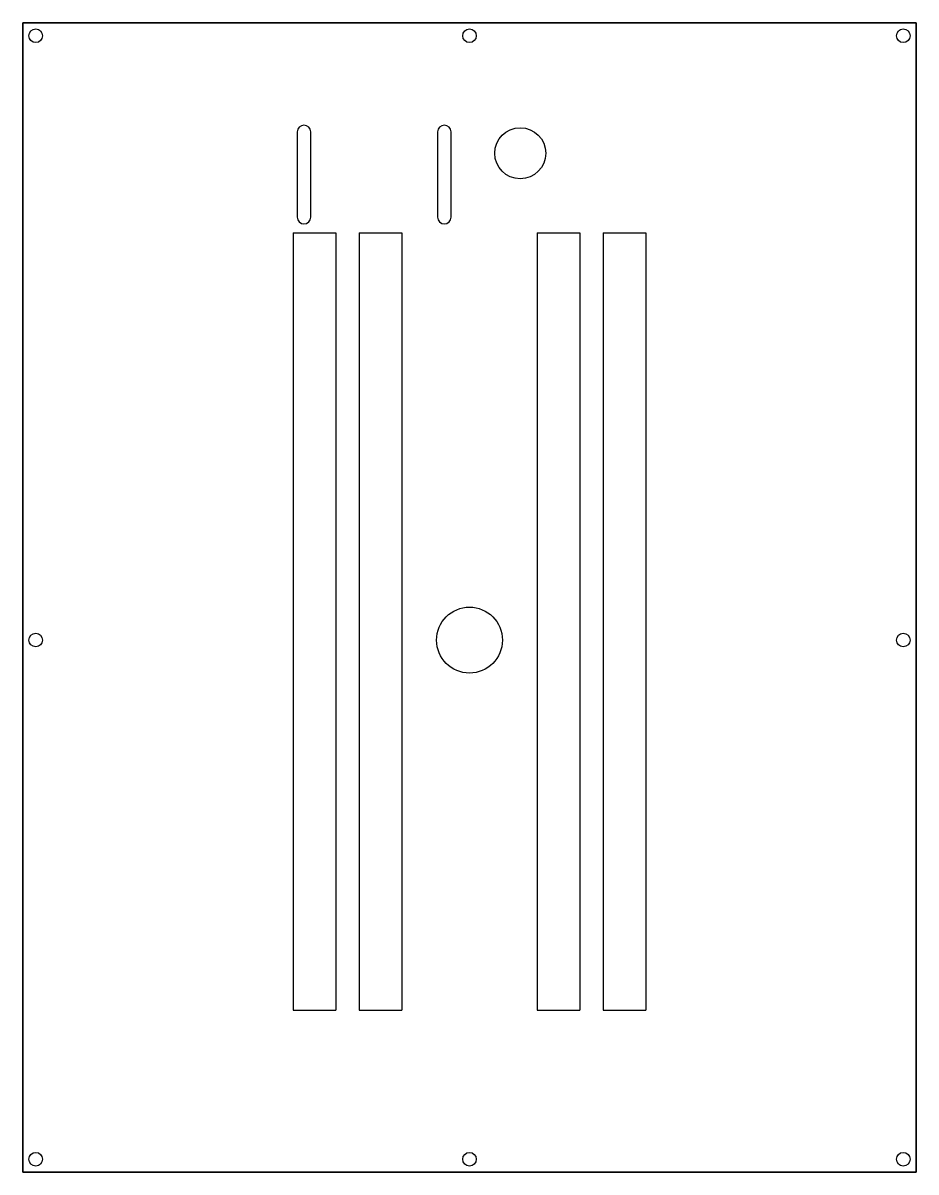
# Model space of a CAD drawing. Header units: millimetres. Extents: x -105 to 105, y -125 to 145.
import ezdxf

# ---------------------------------------------------------------- set-up
doc = ezdxf.new("R2010")
doc.units = ezdxf.units.MM

msp = doc.modelspace()

# ---------------------------------------------------------------- linework, layer by layer
at = {"color": 7, "linetype": 'Continuous'}
for p, q in [((-105, 145), (105, 145)), ((-105, -125), (-105, 145)), ((105, 145), (105, -125)), ((-41.43, 95.65), (-31.43, 95.65)), ((-41.43, 95.65), (-41.43, -87)), ((-31.43, 95.65), (-31.43, -87)), ((-25.93, 95.65), (-15.93, 95.65)), ((-25.93, 95.65), (-25.93, -87)), ((-15.93, 95.65), (-15.93, -87)), ((15.93, 95.65), (25.93, 95.65)), ((15.93, 95.65), (15.93, -87)), ((25.93, 95.65), (25.93, -87)), ((31.43, 95.65), (41.43, 95.65)), ((31.43, 95.65), (31.43, -87)), ((41.43, 95.65), (41.43, -87)), ((-41.43, -87), (-31.43, -87)), ((-25.93, -87), (-15.93, -87)), ((15.93, -87), (25.93, -87)), ((31.43, -87), (41.43, -87)), ((105, -125), (-105, -125))]:
    msp.add_line(p, q, dxfattribs=at)
at = {"color": 7, "linetype": 'Continuous', "lineweight": 25}
for p, q in [((-105, 145), (-105, -125)), ((105, 145), (-105, 145)), ((105, -125), (105, 145)), ((-40.52, 119.39), (-40.52, 99.39)), ((-37.32, 99.39), (-37.32, 119.39)), ((-7.52, 119.39), (-7.52, 99.39)), ((-4.32, 99.39), (-4.32, 119.39)), ((-105, -125), (105, -125))]:
    msp.add_line(p, q, dxfattribs=at)
for centre, radius in [((-102, 142), 1.6), ((0, 142), 1.6), ((102, 142), 1.6), ((11.93, 114.39), 6), ((0, 0), 7.75), ((-102, 0), 1.6), ((102, 0), 1.6), ((-102, -122), 1.6), ((0, -122), 1.6), ((102, -122), 1.6)]:
    msp.add_circle(centre, radius, dxfattribs=at)
at = {"color": 7, "linetype": 'Continuous'}
msp.add_circle((0, 0), 7.75, dxfattribs=at)
at = {"color": 7, "linetype": 'Continuous', "lineweight": 25}
for centre, start, end in [((-38.92, 119.39), 0, 180), ((-5.92, 119.39), 0, 180), ((-38.92, 99.39), 180, 0), ((-5.92, 99.39), 180, 0)]:
    msp.add_arc(centre, 1.6, start, end, dxfattribs=at)

doc.saveas('drawing.dxf')
